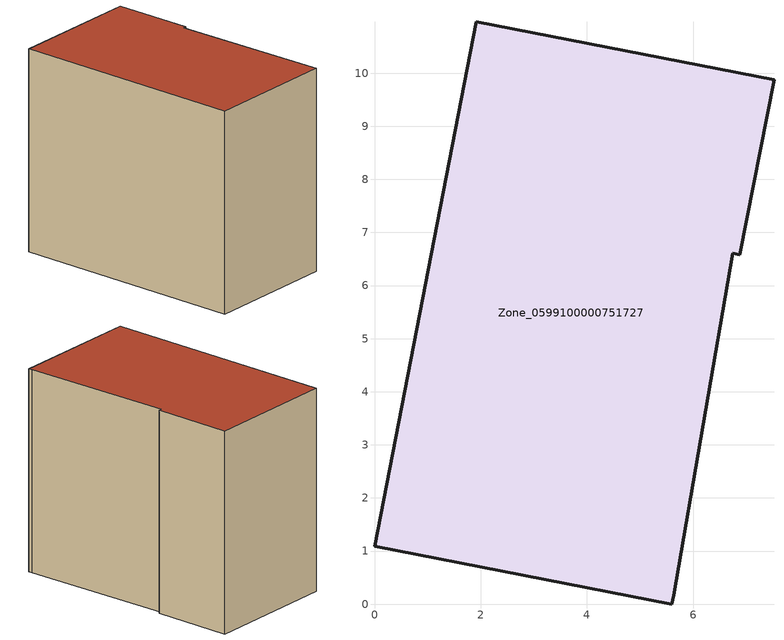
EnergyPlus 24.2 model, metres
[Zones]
Zone_0599100000751727
 floor ground (C_G): 1.92,10.97 7.52,9.88 6.88,6.58 6.75,6.61 5.63,0.17 5.6,0 0,1.09 z0
 wall outside (C_F): 7.52,9.88 1.92,10.97 0,1.09 5.6,0 5.63,0.17 6.75,6.61 6.88,6.58 7.52,9.88 z0:8.72
 roof outside (C_R): 5.63,0.17 6.75,6.61 6.88,6.58 7.52,9.88 1.92,10.97 0,1.09 5.6,0 z8.72
[BUILDING]
Pand.0599100000751727: North Axis=0; Terrain=City; Loads Convergence Tolerance Value=0.04; Temperature Convergence Tolerance Value=0.4; Solar Distribution=FullExterior; Maximum Number of Warmup Days=25; Minimum Number of Warmup Days=1
[Site:Location]
Rotterdam.The.Hague.AP_ZH_NLD Design_Conditions: Latitude=51.96; Longitude=4.45; Time Zone=1; Elevation=-4.5
[SITE:GROUNDTEMPERATURE:BUILDINGSURFACE]
18, 18, 18, 18, 18, 18, 18, 18, 18, 18, 18, 18
[MATERIAL] Thermal Absorptance=0.9; Solar Absorptance=0.7; Visible Absorptance=0.7
Name | Roughness | Thickness | Conductivity | Density | Specific Heat
G.TC.2006-2014 | MediumSmooth | 0.15 | 0.06 | 540 | 1210
F.TC.2006-2014 | Rough | 0.3 | 0.12 | 1920 | 840
R.TC.2006-2014 | MediumRough | 0.2 | 0.08 | 1500 | 1000
[CONSTRUCTION]
C_G: G.TC.2006-2014
C_F: F.TC.2006-2014
C_R: R.TC.2006-2014
[ZONE]
Zone_0599100000751727: Type=1; Multiplier=1; Ceiling Height=Autocalculate; Volume=Autocalculate; Floor Area=autocalculate; Part of Total Floor Area=Yes
[ZONEINFILTRATION:DESIGNFLOWRATE]
Infil_Zone_0599100000751727: Zone or ZoneList or Space or SpaceList=Zone_0599100000751727; Schedule=AlwaysOn; Design Flow Rate Calculation Method=Flow/Area; Flow Rate per Floor Area=0.0015; Constant Term Coefficient=1; Temperature Term Coefficient=0; Velocity Term Coefficient=0; Velocity Squared Term Coefficient=0
[HVACTEMPLATE:ZONE:IDEALLOADSAIRSYSTEM]
Zone_0599100000751727: Maximum Heating Supply Air Temperature=50; Minimum Cooling Supply Air Temperature=13; Maximum Heating Supply Air Humidity Ratio=0.0156; Minimum Cooling Supply Air Humidity Ratio=0.0077; Heating Limit=NoLimit; Cooling Limit=NoLimit; Dehumidification Control Type=ConstantSensibleHeatRatio; Cooling Sensible Heat Ratio=0.7; Dehumidification Setpoint=60; Humidification Control Type=None; Humidification Setpoint=30; Outdoor Air Method=None; Outdoor Air Flow Rate per Person=0.00944; Outdoor Air Flow Rate per Zone Floor Area=0; Outdoor Air Flow Rate per Zone=0; Demand Controlled Ventilation Type=None; Outdoor Air Economizer Type=NoEconomizer; Heat Recovery Type=None; Sensible Heat Recovery Effectiveness=0.7; Latent Heat Recovery Effectiveness=0.65
[ZONECONTROL:THERMOSTAT]
ThermostatControl_Zone_0599100000751727: Zone or ZoneList=Zone_0599100000751727; Control Type Schedule=DualSetpointControlType; Control 1=Thermostat_Zone_0599100000751727; Temperature Difference Between Cutout And Setpoint=0
[THERMOSTATSETPOINT:DUALSETPOINT]
Thermostat_Zone_0599100000751727: Heating Setpoint Temperature Schedule=HeatingSetpoint_Zone_0599100000751727; Cooling Setpoint Temperature Schedule=CoolingSetpoint_Zone_0599100000751727
[SCHEDULE:COMPACT]
HeatingSetpoint_Zone_0599100000751727: Through: 12/31, For: AllDays, Until: 24:00, 21
CoolingSetpoint_Zone_0599100000751727: Through: 12/31, For: AllDays, Until: 24:00, 24
DualSetpointControlType: Through: 12/31, For: AllDays, Until: 24:00, 4
AlwaysOn: Through: 12/31, For: AllDays, Until: 24:00, 1
